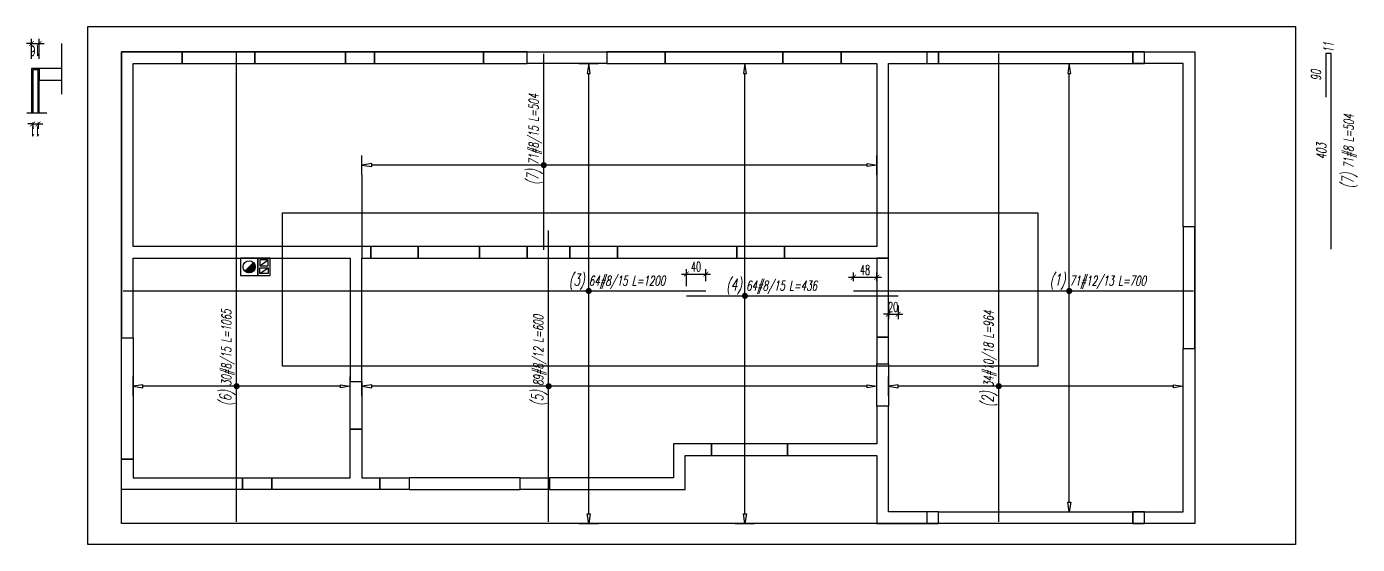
# Model space of a CAD drawing. Header units: millimetres. Extents: x -24587 to 37983, y -70862 to 338.
# Drawn here: x 25589 to 28329, y -61605 to -60539 of the extents above; entities that cross this region are included whole.
import ezdxf
from ezdxf.enums import TextEntityAlignment as Align

# ---------------------------------------------------------------- set-up
doc = ezdxf.new("R2010")
doc.units = ezdxf.units.MM
doc.header["$LTSCALE"] = 50
doc.layers.get('Defpoints').update_dxf_attribs({"color": 251})
doc.layers.add('__NIEDRUK__', color=54, linetype='Continuous', plot=False)
for name, color, linetype in [('A-URZADZENIA', 93, 'Continuous'), ('K-NADPROŻA', 61, 'Continuous'), ('K-PODKŁAD', 255, 'Continuous'), ('K-SCIANY', 2, 'Continuous'), ('K-STROPY', 161, 'Continuous'), ('K-SŁUPY', 131, 'Continuous'), ('K-WYMIARY', 1, 'Continuous'), ('ZBROJA_NIEZLICZAC', 255, 'Continuous'), ('ZBROJA_PRET', 161, 'Continuous'), ('ZBROJA_RZUTPR', 141, 'Continuous'), ('ZBROJA_RZUTPR1', 255, 'Continuous'), ('ZBROJA_ZASIEG', 253, 'Continuous'), ('ZBROJA_ZLICZAC', 125, 'Continuous')]:
    doc.layers.add(name, color=color, linetype=linetype)
doc.styles.add('STYL_ZBROJA', font='romanszb.shx', dxfattribs={"width": 0.65, "oblique": 12})
doc.styles.add('WYM1', font='romanszb.shx', dxfattribs={"width": 0.6})
doc.dimstyles.new('CM100', dxfattribs={"dimscale": 5, "dimtxt": 2, "dimasz": 1, "dimexe": 1, "dimexo": 2, "dimgap": 0.5, "dimtad": 1, "dimrnd": 0.5, "dimdsep": 46, "dimtxsty": 'WYM1', "dimblk": 'OBLIQUE', "dimcen": 0, "dimdle": 1, "dimclrd": 253, "dimclre": 251, "dimclrt": 30, "dimadec": 0, "dimazin": 0, "dimtfac": 1, "dimtix": 1, "dimtmove": 0, "dimatfit": 0, "dimfxl": 1, "dimtfillclr": 256, "dimtolj": 1, "dimarcsym": 0})
picture_1 = doc.add_image_def('image1.png', size_in_pixel=(1235, 529))

# ---------------------------------------------------------------- blocks, each defined once
blk = doc.blocks.new('A$C0BFB608B')
h = blk.add_hatch()
h.set_pattern_fill('ANSI31', color=256, scale=8)
h.set_pattern_definition([(315, (77083.3279, 191572.2395), (0.707106781, 0.707106781), [])])
h.paths.add_polyline_path([(8.8, 8.8, 0.198912), (0, 12.4, 0.668179), (-8.8, -8.8)])
blk.add_lwpolyline([(18, 18), (-18, 18), (-18, -18), (18, -18)], close=True)
blk.add_lwpolyline([(8.8, 8.8), (-8.8, -8.8)])
blk.add_circle((0, 0), 12.4)
blk = doc.blocks.new('A$C650043E8')
for points in [[(12.5, -18), (12.5, 18), (-12.5, 18), (-12.5, -18)], [(-8.5, 14), (8.5, 14), (8.5, 2), (-8.5, 2)], [(-8.5, -14), (8.5, -14), (8.5, -2), (-8.5, -2)]]:
    blk.add_lwpolyline(points, close=True)
blk = doc.blocks.new('_ArchTick')
at = {"color": 0, "linetype": 'ByBlock', "const_width": 0.15}
blk.add_lwpolyline([(-0.5, -0.5), (0.5, 0.5)], dxfattribs=at)
blk = doc.blocks.new('*D548')
at = {"layer": 'Defpoints', "color": 0, "transparency": 16777216}
for p in [(26987.6, -61048.5), (26947.6, -61093.3), (26987.6, -61083.3)]:
    blk.add_point(p, dxfattribs=at)
at = {"layer": 'K-WYMIARY', "color": 253, "lineweight": -2, "transparency": 16777216}
blk.add_line((26937.6, -61048.5), (26997.6, -61048.5), dxfattribs=at)
at = {"layer": 'K-WYMIARY', "color": 251, "lineweight": -2, "transparency": 16777216}
for p, q in [((26947.6, -61073.3), (26947.6, -61038.5)), ((26987.6, -61063.3), (26987.6, -61038.5))]:
    blk.add_line(p, q, dxfattribs=at)
at = {"layer": 'K-WYMIARY', "color": 253, "lineweight": -2, "transparency": 16777216, "xscale": 10, "yscale": 10, "zscale": 10, "rotation": 180}
blk.add_blockref('_ArchTick', (26947.6, -61048.5), dxfattribs=at)
at = {"layer": 'K-WYMIARY', "color": 253, "lineweight": -2, "transparency": 16777216, "xscale": 10, "yscale": 10, "zscale": 10}
blk.add_blockref('_ArchTick', (26987.6, -61048.5), dxfattribs=at)
at = {"layer": 'K-WYMIARY', "color": 30, "transparency": 16777216, "insert": (26967.6, -61033.5), "char_height": 20, "attachment_point": 5, "style": 'WYM1'}
blk.add_mtext('\\A1;40', dxfattribs=at)
blk = doc.blocks.new('*D549')
at = {"layer": 'Defpoints', "color": 0, "transparency": 16777216}
for p in [(27339.6, -61054.9), (27291.6, -61083.3), (27339.6, -61083.3)]:
    blk.add_point(p, dxfattribs=at)
at = {"layer": 'K-WYMIARY', "color": 253, "lineweight": -2, "transparency": 16777216}
blk.add_line((27281.6, -61054.9), (27349.6, -61054.9), dxfattribs=at)
at = {"layer": 'K-WYMIARY', "color": 251, "lineweight": -2, "transparency": 16777216}
for p, q in [((27291.6, -61063.3), (27291.6, -61044.9)), ((27339.6, -61063.3), (27339.6, -61044.9))]:
    blk.add_line(p, q, dxfattribs=at)
at = {"layer": 'K-WYMIARY', "color": 253, "lineweight": -2, "transparency": 16777216, "xscale": 10, "yscale": 10, "zscale": 10, "rotation": 180}
blk.add_blockref('_ArchTick', (27291.6, -61054.9), dxfattribs=at)
at = {"layer": 'K-WYMIARY', "color": 253, "lineweight": -2, "transparency": 16777216, "xscale": 10, "yscale": 10, "zscale": 10}
blk.add_blockref('_ArchTick', (27339.6, -61054.9), dxfattribs=at)
at = {"layer": 'K-WYMIARY', "color": 30, "transparency": 16777216, "insert": (27315.6, -61039.9), "char_height": 20, "attachment_point": 5, "style": 'WYM1'}
blk.add_mtext('\\A1;48', dxfattribs=at)
blk = doc.blocks.new('*D550')
at = {"layer": 'Defpoints', "color": 0, "transparency": 16777216}
for p in [(27363.6, -61093.3), (27383.7, -61093.3), (27383.7, -61131)]:
    blk.add_point(p, dxfattribs=at)
at = {"layer": 'K-WYMIARY', "color": 253, "lineweight": -2, "transparency": 16777216}
for p, q in [((27363.6, -61131), (27353.6, -61131)), ((27363.6, -61131), (27383.7, -61131)), ((27383.7, -61131), (27393.7, -61131))]:
    blk.add_line(p, q, dxfattribs=at)
at = {"layer": 'K-WYMIARY', "color": 251, "lineweight": -2, "transparency": 16777216}
for p, q in [((27363.6, -61113.3), (27363.6, -61141)), ((27383.7, -61113.3), (27383.7, -61141))]:
    blk.add_line(p, q, dxfattribs=at)
at = {"layer": 'K-WYMIARY', "color": 253, "lineweight": -2, "transparency": 16777216, "xscale": 10, "yscale": 10, "zscale": 10}
blk.add_blockref('_ArchTick', (27363.6, -61131), dxfattribs=at)
at = {"layer": 'K-WYMIARY', "color": 253, "lineweight": -2, "transparency": 16777216, "xscale": 10, "yscale": 10, "zscale": 10, "rotation": 180}
blk.add_blockref('_ArchTick', (27383.7, -61131), dxfattribs=at)
at = {"layer": 'K-WYMIARY', "color": 30, "transparency": 16777216, "insert": (27373.6, -61116), "char_height": 20, "attachment_point": 5, "style": 'WYM1'}
blk.add_mtext('\\A1;20', dxfattribs=at)
blk = doc.blocks.new('*D557')
at = {"layer": 'Defpoints', "color": 0, "transparency": 16777216}
for p in [(25615.1, -60574.1), (25599.1, -60625.7), (25615.1, -60625.7)]:
    blk.add_point(p, dxfattribs=at)
at = {"layer": 'K-WYMIARY', "color": 253, "lineweight": -2, "transparency": 16777216}
for p, q in [((25599.1, -60574.1), (25589.1, -60574.1)), ((25599.1, -60574.1), (25615.1, -60574.1)), ((25615.1, -60574.1), (25625.1, -60574.1))]:
    blk.add_line(p, q, dxfattribs=at)
at = {"layer": 'K-WYMIARY', "color": 251, "lineweight": -2, "transparency": 16777216}
for p, q in [((25599.1, -60605.7), (25599.1, -60564.1)), ((25615.1, -60605.7), (25615.1, -60564.1))]:
    blk.add_line(p, q, dxfattribs=at)
at = {"layer": 'K-WYMIARY', "color": 253, "lineweight": -2, "transparency": 16777216, "xscale": 10, "yscale": 10, "zscale": 10}
blk.add_blockref('_ArchTick', (25599.1, -60574.1), dxfattribs=at)
at = {"layer": 'K-WYMIARY', "color": 253, "lineweight": -2, "transparency": 16777216, "xscale": 10, "yscale": 10, "zscale": 10, "rotation": 180}
blk.add_blockref('_ArchTick', (25615.1, -60574.1), dxfattribs=at)
at = {"layer": 'K-WYMIARY', "color": 30, "transparency": 16777216, "insert": (25607.1, -60589.1), "char_height": 20, "attachment_point": 5, "rotation": 180, "style": 'WYM1'}
blk.add_mtext('\\A1;16', dxfattribs=at)
blk = doc.blocks.new('*D558')
at = {"layer": 'Defpoints', "color": 0, "transparency": 16777216}
for p in [(25601.6, -60716.4), (25612.6, -60716.4), (25612.6, -60739.6)]:
    blk.add_point(p, dxfattribs=at)
at = {"layer": 'K-WYMIARY', "color": 253, "lineweight": -2, "transparency": 16777216}
for p, q in [((25601.6, -60739.6), (25591.6, -60739.6)), ((25601.6, -60739.6), (25612.6, -60739.6)), ((25612.6, -60739.6), (25622.6, -60739.6))]:
    blk.add_line(p, q, dxfattribs=at)
at = {"layer": 'K-WYMIARY', "color": 251, "lineweight": -2, "transparency": 16777216}
for p, q in [((25601.6, -60736.4), (25601.6, -60749.6)), ((25612.6, -60736.4), (25612.6, -60749.6))]:
    blk.add_line(p, q, dxfattribs=at)
at = {"layer": 'K-WYMIARY', "color": 253, "lineweight": -2, "transparency": 16777216, "xscale": 10, "yscale": 10, "zscale": 10}
blk.add_blockref('_ArchTick', (25601.6, -60739.6), dxfattribs=at)
at = {"layer": 'K-WYMIARY', "color": 253, "lineweight": -2, "transparency": 16777216, "xscale": 10, "yscale": 10, "zscale": 10, "rotation": 180}
blk.add_blockref('_ArchTick', (25612.6, -60739.6), dxfattribs=at)
at = {"layer": 'K-WYMIARY', "color": 30, "transparency": 16777216, "insert": (25607.1, -60754.6), "char_height": 20, "attachment_point": 5, "rotation": 180, "style": 'WYM1'}
blk.add_mtext('\\A1;11', dxfattribs=at)

msp = doc.modelspace()

# ---------------------------------------------------------------- linework, layer by layer
for points in [[(25661.898, -60678.223), (25661.898, -60573.914)], [(25615.079, -60716.372), (25615.079, -60625.731), (25599.079, -60625.731), (25599.079, -60716.372)], [(25661.898, -60625.731), (25615.079, -60625.731), (25615.079, -60649.731), (25661.898, -60649.731)], [(25589.497, -60716.372), (25630.524, -60716.372)]]:
    msp.add_lwpolyline(points)
at = {"layer": '__NIEDRUK__'}
msp.add_lwpolyline([(25612.579, -60716.372), (25612.579, -60628.231), (25601.579, -60628.231), (25601.579, -60716.372)], dxfattribs=at)
msp.add_lwpolyline([(26115.973, -60922.794), (27671.306, -60922.794), (27671.306, -61238.127), (26115.973, -61238.127)], close=True, dxfattribs=at)
at = {"layer": 'A-URZADZENIA'}
for p, q in [((26069.306, -61031.46), (26086.306, -61019.46)), ((26069.306, -61047.46), (26086.306, -61035.46))]:
    msp.add_line(p, q, dxfattribs=at)
at = {"layer": 'K-NADPROŻA'}
for points in [[(25909.351, -60615.46), (26059.351, -60615.46), (26059.351, -60591.46), (25909.351, -60591.46)], [(26245.64, -60615.46), (26305.64, -60615.46), (26305.64, -60591.46), (26245.64, -60591.46)], [(26529.713, -60615.46), (26619.713, -60615.46), (26619.713, -60591.46), (26529.713, -60591.46)], [(26784.032, -60615.46), (26904.032, -60615.46), (26904.032, -60591.46), (26784.032, -60591.46)], [(27146.205, -60615.46), (27266.205, -60615.46), (27266.205, -60591.46), (27146.205, -60591.46)], [(27467.14, -60615.46), (27867.14, -60615.46), (27867.14, -60591.46), (27467.14, -60591.46)], [(27994.64, -60951.46), (27970.64, -60951.46), (27970.64, -61201.46), (27994.64, -61201.46)], [(26297.59, -61015.46), (26395.64, -61015.46), (26395.64, -60991.46), (26297.59, -60991.46)], [(26521.663, -61015.46), (26619.713, -61015.46), (26619.713, -60991.46), (26521.663, -60991.46)], [(26707.713, -61015.46), (26805.762, -61015.46), (26805.762, -60991.46), (26707.713, -60991.46)], [(27051.466, -61015.46), (27149.516, -61015.46), (27149.516, -60991.46), (27051.466, -60991.46)], [(27339.64, -61178.46), (27363.64, -61178.46), (27363.64, -61015.46), (27339.64, -61015.46)], [(25784.64, -61179.334), (25808.64, -61179.334), (25808.64, -61429.334), (25784.64, -61429.334)], [(27339.64, -61233.21), (27363.64, -61233.21), (27363.64, -61320.21), (27339.64, -61320.21)], [(26255.64, -61269.41), (26279.64, -61269.41), (26279.64, -61367.46), (26255.64, -61367.46)], [(27156.14, -61397.46), (26999.14, -61397.46), (26999.14, -61421.46), (27156.14, -61421.46)], [(26093.83, -61491.46), (26033.83, -61491.46), (26033.83, -61467.46), (26093.83, -61467.46)], [(26376.57, -61491.46), (26316.57, -61491.46), (26316.57, -61467.46), (26376.57, -61467.46)], [(26665.508, -61491.46), (26605.508, -61491.46), (26605.508, -61467.46), (26665.508, -61467.46)], [(27867.14, -61561.46), (27467.14, -61561.46), (27467.14, -61537.46), (27867.14, -61537.46)]]:
    msp.add_lwpolyline(points, close=True, dxfattribs=at)
at = {"layer": 'K-SCIANY'}
for points in [[(25909.351, -60591.46), (25784.64, -60591.46), (25784.64, -61179.334), (25808.64, -61179.334), (25808.64, -61015.46), (26255.64, -61015.46), (26255.64, -61269.41), (26279.64, -61269.41), (26279.64, -61015.46), (26297.59, -61015.46), (26297.59, -60991.46), (25808.64, -60991.46), (25808.64, -60615.46), (25909.351, -60615.46)], [(26059.351, -60615.46), (26245.64, -60615.46), (26245.64, -60591.46), (26059.351, -60591.46)], [(26305.64, -60615.46), (26529.713, -60615.46), (26529.713, -60591.46), (26305.64, -60591.46)], [(26784.032, -60615.46), (26619.713, -60615.46), (26619.713, -60591.46), (26784.032, -60591.46)], [(26904.032, -60615.46), (27146.205, -60615.46), (27146.205, -60591.46), (26904.032, -60591.46)], [(27867.14, -60591.46), (27994.64, -60591.46), (27994.64, -60951.46), (27970.64, -60951.46), (27970.64, -60615.46), (27867.14, -60615.46)], [(26521.663, -60991.46), (26395.64, -60991.46), (26395.64, -61015.46), (26521.663, -61015.46)], [(26619.713, -61015.46), (26707.713, -61015.46), (26707.713, -60991.46), (26619.713, -60991.46)], [(26805.762, -61015.46), (27051.466, -61015.46), (27051.466, -60991.46), (26805.762, -60991.46)], [(27970.64, -61201.46), (27994.64, -61201.46), (27994.64, -61561.46), (27867.14, -61561.46), (27867.14, -61537.46), (27970.64, -61537.46)], [(27467.062, -61537.46), (27363.64, -61537.46), (27363.64, -61320.21), (27339.64, -61320.21), (27339.64, -61397.46), (27156.14, -61397.46), (27156.14, -61421.46), (27339.64, -61421.46), (27339.64, -61561.46), (27467.14, -61561.46)], [(26255.64, -61367.46), (26279.64, -61367.46), (26279.64, -61467.46), (26316.57, -61467.46), (26316.57, -61491.46), (26093.83, -61491.46), (26093.83, -61467.46), (26255.64, -61467.46)], [(26999.14, -61397.46), (26921.14, -61397.46), (26921.14, -61467.46), (26665.508, -61467.46), (26665.508, -61491.46), (26945.14, -61491.46), (26945.14, -61421.46), (26999.14, -61421.46)], [(26033.83, -61491.46), (25784.64, -61491.46), (25784.64, -61429.334), (25808.64, -61429.334), (25808.64, -61467.46), (26033.83, -61467.46)], [(26376.57, -61491.46), (26605.508, -61491.46), (26605.508, -61467.46), (26376.57, -61467.46)]]:
    msp.add_lwpolyline(points, close=True, dxfattribs=at)
msp.add_lwpolyline([(27149.516, -60991.46), (27149.516, -61015.46), (27363.64, -61015.46), (27363.64, -60615.46), (27467.14, -60615.46), (27467.14, -60591.46), (27266.205, -60591.46), (27266.205, -60615.46), (27339.64, -60615.46), (27339.64, -60991.46), (27149.516, -60991.46)], dxfattribs=at)
at = {"layer": 'K-STROPY'}
msp.add_lwpolyline([(25784.64, -60591.46), (27994.64, -60591.46), (27994.64, -61561.46), (25784.64, -61561.46)], close=True, dxfattribs=at)
at = {"layer": 'K-SŁUPY'}
for points in [[(27443.14, -60615.46), (27467.14, -60615.46), (27467.14, -60591.46), (27443.14, -60591.46)], [(27867.14, -60615.46), (27891.14, -60615.46), (27891.14, -60591.46), (27867.14, -60591.46)], [(27339.64, -61233.21), (27363.64, -61233.21), (27363.64, -61178.46), (27339.64, -61178.46)], [(27443.14, -61561.46), (27467.14, -61561.46), (27467.14, -61537.46), (27443.14, -61537.46)], [(27867.14, -61561.46), (27891.14, -61561.46), (27891.14, -61537.46), (27867.14, -61537.46)]]:
    msp.add_lwpolyline(points, close=True, dxfattribs=at)
at = {"layer": 'ZBROJA_PRET'}
for p, q in [((26021.51, -61558.46), (26021.51, -60593.582)), ((26654.087, -60998.46), (26654.087, -60594.96)), ((27590.948, -61558.46), (27590.948, -60594.46)), ((26664.087, -61558.46), (26664.087, -60958.46)), ((25787.64, -61083.275), (26987.64, -61083.275)), ((26947.64, -61093.275), (27383.651, -61093.275)), ((27291.64, -61083.275), (27991.64, -61083.275))]:
    msp.add_line(p, q, dxfattribs=at)
at = {"layer": 'ZBROJA_RZUTPR'}
msp.add_lwpolyline([(28275.429, -60997.46), (28275.429, -60594.46, 0.41421356), (28275.429, -60594.46), (28264.429, -60594.46, 0.41421356), (28264.429, -60594.46), (28264.429, -60684.46)], format="xyb", dxfattribs=at)
at = {"layer": 'ZBROJA_ZASIEG'}
for p, q in [((26726.484, -60615.46), (26766.484, -60615.46)), ((27048.255, -60615.46), (27088.255, -60615.46)), ((27716.076, -60615.46), (27756.076, -60615.46)), ((26279.64, -60844.359), (26279.64, -60804.359)), ((27339.64, -60844.359), (27339.64, -60804.359)), ((25808.64, -61299.144), (25808.64, -61259.144)), ((26255.637, -61299.144), (26255.637, -61259.144)), ((26279.64, -61299.144), (26279.64, -61259.144)), ((27339.64, -61299.144), (27339.64, -61259.144)), ((27363.64, -61299.144), (27363.64, -61259.144)), ((27970.64, -61299.144), (27970.64, -61259.144)), ((27716.076, -61537.46), (27756.076, -61537.46)), ((26726.484, -61561.46), (26766.484, -61561.46)), ((27048.255, -61561.46), (27088.255, -61561.46))]:
    msp.add_line(p, q, dxfattribs=at)
for points in [[(26746.484, -61541.46), (26749.584, -61541.46), (26746.484, -61561.46), (26743.384, -61541.46), (26746.484, -61541.46), (26746.484, -60635.46), (26749.584, -60635.46), (26746.484, -60615.46), (26743.384, -60635.46), (26746.484, -60635.46)], [(27068.255, -61541.46), (27071.355, -61541.46), (27068.255, -61561.46), (27065.155, -61541.46), (27068.255, -61541.46), (27068.255, -60635.46), (27071.355, -60635.46), (27068.255, -60615.46), (27065.155, -60635.46), (27068.255, -60635.46)], [(27736.076, -61517.46), (27739.176, -61517.46), (27736.076, -61537.46), (27732.976, -61517.46), (27736.076, -61517.46), (27736.076, -60635.46), (27739.176, -60635.46), (27736.076, -60615.46), (27732.976, -60635.46), (27736.076, -60635.46)], [(27319.64, -60824.359), (27319.64, -60821.259), (27339.64, -60824.359), (27319.64, -60827.459), (27319.64, -60824.359), (26299.64, -60824.359), (26299.64, -60821.259), (26279.64, -60824.359), (26299.64, -60827.459), (26299.64, -60824.359)], [(26279.64, -60844.359), (26279.64, -61015.46)], [(26235.637, -61279.144), (26235.637, -61276.044), (26255.637, -61279.144), (26235.637, -61282.244), (26235.637, -61279.144), (25828.64, -61279.144), (25828.64, -61276.044), (25808.64, -61279.144), (25828.64, -61282.244), (25828.64, -61279.144)], [(27319.64, -61279.144), (27319.64, -61276.044), (27339.64, -61279.144), (27319.64, -61282.244), (27319.64, -61279.144), (26299.64, -61279.144), (26299.64, -61276.044), (26279.64, -61279.144), (26299.64, -61282.244), (26299.64, -61279.144)], [(27950.64, -61279.144), (27950.64, -61276.044), (27970.64, -61279.144), (27950.64, -61282.244), (27950.64, -61279.144), (27383.64, -61279.144), (27383.64, -61276.044), (27363.64, -61279.144), (27383.64, -61282.244), (27383.64, -61279.144)]]:
    msp.add_lwpolyline(points, dxfattribs=at)
at = {"layer": 'ZBROJA_ZASIEG', "const_width": 6.3}
for points in [[(26650.937, -60824.359, 1), (26657.237, -60824.359, 1)], [(26743.334, -61083.275, 1), (26749.634, -61083.275, 1)], [(27732.926, -61083.275, 1), (27739.226, -61083.275, 1)], [(27065.105, -61093.275, 1), (27071.405, -61093.275, 1)], [(26018.36, -61279.144, 1), (26024.66, -61279.144, 1)], [(26660.937, -61279.144, 1), (26667.237, -61279.144, 1)], [(27587.798, -61279.144, 1), (27594.098, -61279.144, 1)]]:
    msp.add_lwpolyline(points, format="xyb", close=True, dxfattribs=at)

# ---------------------------------------------------------------- block references
at = {"layer": 'A-URZADZENIA'}
for name, p, rotation in [('A$C0BFB608B', (26047.306, -61033.46), 180.0000000000001), ('A$C650043E8', (26077.806, -61033.46), 180)]:
    msp.add_blockref(name, p, dxfattribs=dict(at, rotation=rotation))

# ---------------------------------------------------------------- texts
at = {"layer": 'ZBROJA_NIEZLICZAC', "insert": (28329.429, -60795.96), "char_height": 20, "attachment_point": 8, "rotation": 90, "style": 'STYL_ZBROJA'}
msp.add_mtext('\\H24;\\C71;\\H20;\\C256;\\H24;\\C71;(7)\\H20;\\C256; 71#8 L=504', dxfattribs=at)
at = {"layer": 'ZBROJA_RZUTPR1', "style": 'STYL_ZBROJA', "oblique": 12, "width": 0.65}
msp.add_text('11', height=20, rotation=90, dxfattribs=at).set_placement((28269.929, -60570.984), align=Align.MIDDLE_RIGHT)
for s, p in [('90', (28244.429, -60639.46)), ('403', (28255.429, -60795.96))]:
    msp.add_text(s, height=20, rotation=90, dxfattribs=at).set_placement(p, align=Align.MIDDLE)
at = {"layer": 'ZBROJA_ZLICZAC', "char_height": 20, "attachment_point": 7, "rotation": 90, "style": 'STYL_ZBROJA'}
for s, insert in [('\\H24;\\C71;\\H20;\\C256;\\H24;\\C71;(7)\\H20;\\C256; 71#8/15 L=504', (26651.452, -60864.949)), ('\\H24;\\C71;\\H20;\\C256;\\H24;\\C71;(6)\\H20;\\C256; 30#8/15 L=1065', (26018.51, -61319.64)), ('\\H24;\\C71;\\H20;\\C256;\\H24;\\C71;(5)\\H20;\\C256; 89#8/12 L=600', (26661.087, -61319.64)), ('\\H24;\\C71;\\H20;\\C256;\\H24;\\C71;(2)\\H20;\\C256; 34#10/18 L=964', (27587.948, -61321.965))]:
    msp.add_mtext(s, dxfattribs=dict(at, insert=insert))
at = {"layer": 'ZBROJA_ZLICZAC', "char_height": 20, "attachment_point": 7, "style": 'STYL_ZBROJA'}
for s, insert in [('\\H24;\\C71;\\H20;\\C256;\\H24;\\C71;(3)\\H20;\\C256; 64#8/15 L=1200', (26705.834, -61080.275)), ('\\H24;\\C71;\\H20;\\C256;\\H24;\\C71;(4)\\H20;\\C256; 64#8/15 L=436', (27029.757, -61090.275)), ('\\H24;\\C71;\\H20;\\C256;\\H24;\\C71;(1)\\H20;\\C256; 71#12/13 L=700', (27696.029, -61080.275))]:
    msp.add_mtext(s, dxfattribs=dict(at, insert=insert))

# ---------------------------------------------------------------- dimensions: what is measured, and where the dimension line sits
at = {"layer": 'K-WYMIARY'}
for base, p1, p2, picture, middle in [((25615.079, -60574.058), (25599.079, -60625.731), (25615.079, -60625.731), '*D557', (25607.079, -60589.058)), ((25612.579, -60739.643), (25601.579, -60716.372), (25612.579, -60716.372), '*D558', (25607.079, -60754.643))]:
    dim = msp.add_linear_dim(base=base, p1=p1, p2=p2, angle=180, dimstyle='CM100', override={"dimscale": 10, "dimblk": 'ArchTick'}, dxfattribs=at)
    dim.commit()
    dim.dimension.update_dxf_attribs({"geometry": picture, "text_midpoint": middle})
for base, p1, p2, picture, middle in [((26987.64, -61048.48), (26947.64, -61093.275), (26987.64, -61083.275), '*D548', (26967.64, -61033.48)), ((27339.64, -61054.863), (27291.64, -61083.275), (27339.64, -61083.275), '*D549', (27315.64, -61039.863)), ((27383.651, -61130.982), (27363.64, -61093.275), (27383.651, -61093.275), '*D550', (27373.645, -61115.982))]:
    dim = msp.add_linear_dim(base=base, p1=p1, p2=p2, dimstyle='CM100', override={"dimscale": 10, "dimblk": 'ArchTick'}, dxfattribs=at)
    dim.commit()
    dim.dimension.update_dxf_attribs({"geometry": picture, "text_midpoint": middle})

# ---------------------------------------------------------------- pictures from other files: only their frames are drawn
at = {"layer": 'K-PODKŁAD'}
image = msp.add_image(picture_1, insert=(25715.082, -61604.591), size_in_units=(2486.919, 1065.247), rotation=0, dxfattribs=dict(at, fade=76))
image.dxf.flags = 7

doc.saveas('drawing.dxf')
